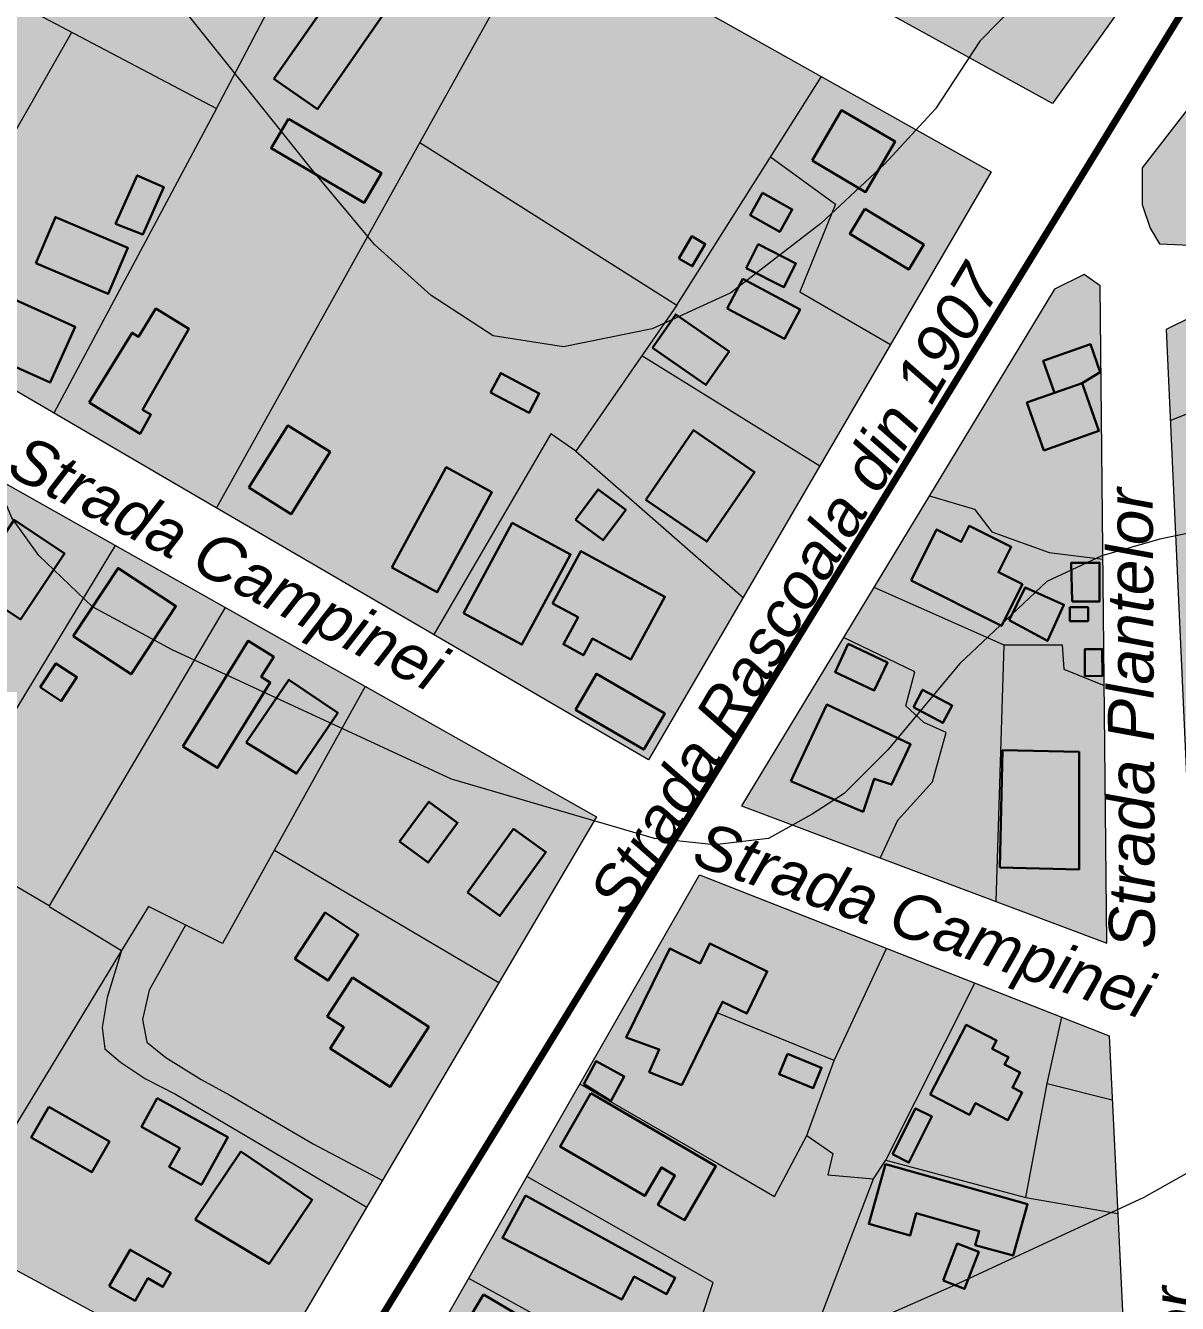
# Model space of a CAD drawing. Header units: metres. Extents: x 783184 to 1587399, y 282652 to 580595.
# Drawn here: x 787184.9 to 787354, y 290061.6 to 290249.2 of the extents above; entities that cross this region are included whole.
import ezdxf

# ---------------------------------------------------------------- set-up
doc = ezdxf.new("R2010")
doc.units = ezdxf.units.M
doc.header["$LTSCALE"] = 0.5
for name, color, linetype in [('cladiri', 18, 'CONTINUOUS'), ('curbe  de nivelI', 7, 'CONTINUOUS'), ('denumire strazi', 3, 'CONTINUOUS'), ('drumuri extravilan', 7, 'CONTINUOUS'), ('locuinte si functiuni complementare', 51, 'CONTINUOUS'), ('strazi', 7, 'CONTINUOUS')]:
    doc.layers.add(name, color=color, linetype=linetype)
doc.layers.add('Limite proprietati', color=7, linetype='CONTINUOUS', lineweight=5)
doc.styles.add('ARIAL_ITALIC', font='ariali.ttf')

msp = doc.modelspace()

# ---------------------------------------------------------------- hatches: boundary and pattern name
at = {"layer": 'cladiri', "lineweight": 30}
h = msp.add_hatch(color=0, dxfattribs=at)
h.paths.add_polyline_path([(787155.20158, 290293.78458), (787151.79553, 290293.78458), (787151.67808, 290286.86173), (787155.20158, 290286.86173)])
h.paths.add_polyline_path([(787177.74135, 290310.30025), (787162.48546, 290316.20846), (787160.05215, 290309.92528), (787168.26239, 290306.74567), (787165.15879, 290298.7317), (787172.20444, 290296.0031)])
h.paths.add_polyline_path([(787150.27958, 290268.97413), (787147.97528, 290264.31986), (787157.92553, 290259.39355), (787160.22983, 290264.04782)])
h.paths.add_polyline_path([(787176.65007, 290234.59876), (787166.26193, 290239.15498), (787162.94295, 290231.58775), (787173.33109, 290227.03152)])
h.paths.add_polyline_path([(787167.37426, 290245.67139), (787166.59981, 290243.58433), (787171.03375, 290241.93903), (787171.8082, 290244.02608)])
h.paths.add_polyline_path([(787197.94128, 290292.29747), (787194.70695, 290293.70037), (787196.63429, 290298.14376), (787190.70176, 290300.71702), (787184.54268, 290286.51756), (787193.70955, 290282.54139)])
h.paths.add_polyline_path([(787218.5232, 290286.66387), (787209.67707, 290290.76083), (787204.7814, 290280.19013), (787213.62753, 290276.09317)])
h.paths.add_polyline_path([(787201.19182, 290275.32649), (787197.1092, 290277.02399), (787192.67456, 290266.35832), (787196.75717, 290264.66083)])
h.paths.add_polyline_path([(787249.86101, 290268.46616), (787241.14139, 290272.82174), (787234.44149, 290259.40891), (787243.16111, 290255.05334)])
h.paths.add_polyline_path([(787237.37457, 290250.73078), (787230.99624, 290255.18058), (787221.37411, 290241.38823), (787227.75244, 290236.93843)])
h.paths.add_polyline_path([(787192.18268, 290204.9863), (787181.24482, 290209.88956), (787180.39227, 290207.98776), (787178.77671, 290208.71199), (787175.95517, 290202.41788), (787188.50859, 290196.79039)])
h.paths.add_polyline_path([(787199.90588, 290216.57947), (787189.28378, 290221.08146), (787186.41635, 290214.31597), (787197.03846, 290209.81399)])
h.paths.add_polyline_path([(787205.21208, 290225.44724), (787201.29457, 290227.19005), (787198.13255, 290220.0824), (787202.13974, 290218.54117)])
h.paths.add_polyline_path([(787208.88395, 290204.64999), (787204.0474, 290207.63713), (787201.50248, 290203.51658), (787200.56967, 290204.0927), (787194.26304, 290193.88148), (787201.71074, 290189.28166), (787203.32049, 290192.09134), (787202.09199, 290192.79518)])
h.paths.add_polyline_path([(787229.60443, 290186.59279), (787223.4081, 290190.46925), (787217.70796, 290181.35786), (787223.90429, 290177.4814)])
h.paths.add_polyline_path([(787223.49376, 290235.52204), (787220.94858, 290231.17145), (787234.61703, 290223.17513), (787237.16222, 290227.52573)])
h.paths.add_polyline_path([(787253.36288, 290180.71147), (787246.66764, 290184.35628), (787238.66315, 290169.65261), (787245.35839, 290166.00781)])
h.paths.add_polyline_path([(787264.91855, 290171.55566), (787256.35843, 290176.17458), (787249.21239, 290162.93101), (787257.7725, 290158.31209)])
h.paths.add_polyline_path([(787278.77887, 290165.34776), (787266.42422, 290172.03242), (787262.28159, 290164.37596), (787266.03172, 290162.3469), (787263.879, 290158.36821), (787266.82368, 290156.77495), (787268.13881, 290159.20559), (787273.79865, 290156.14326)])
h.paths.add_polyline_path([(787268.73062, 290154.05169), (787265.64036, 290148.76739), (787275.66752, 290142.90351), (787278.75778, 290148.18782)])
h.paths.add_polyline_path([(787254.6775, 290198.17163), (787253.1749, 290195.3261), (787258.83563, 290192.3369), (787260.33824, 290195.18243)])
h.paths.add_polyline_path([(787273.03346, 290178.09148), (787268.98867, 290181.11085), (787265.66319, 290176.656), (787269.70799, 290173.63663)])
h.paths.add_polyline_path([(787291.94292, 290183.655), (787282.98692, 290189.8022), (787275.969, 290179.57762), (787284.92501, 290173.43042)])
h.paths.add_polyline_path([(787288.19746, 290201.33254), (787280.37747, 290206.7918), (787276.95547, 290201.89004), (787284.77546, 290196.43077)])
h.paths.add_polyline_path([(787284.71537, 290217.10181), (787282.74919, 290218.25699), (787280.83932, 290215.0063), (787282.8055, 290213.85111)])
h.paths.add_polyline_path([(787298.63315, 290207.52904), (787290.2291, 290211.99782), (787287.92122, 290207.6576), (787296.32528, 290203.18881)])
h.paths.add_polyline_path([(787298.0191, 290214.27986), (787292.49178, 290217.08086), (787290.72778, 290213.59988), (787296.2551, 290210.79888)])
h.paths.add_polyline_path([(787297.48627, 290222.19827), (787293.13096, 290224.64382), (787291.28854, 290221.36264), (787295.64385, 290218.91709)])
h.paths.add_polyline_path([(787312.58733, 290232.15065), (787304.72548, 290236.75486), (787300.39429, 290229.35919), (787308.25614, 290224.75499)])
h.paths.add_polyline_path([(787308.13037, 290222.28856), (787305.92278, 290218.63245), (787314.57801, 290213.40635), (787316.7856, 290217.06247)])
h = msp.add_hatch(color=256, dxfattribs=at)
h.paths.add_polyline_path([(787342.69499, 290198.31033), (787341.25563, 290202.40917), (787334.33709, 290199.97963), (787335.98771, 290195.2792), (787340.04649, 290196.7045)])
h.paths.add_polyline_path([(787340.04649, 290196.7045), (787331.92894, 290193.85391), (787334.3951, 290186.83108), (787342.51265, 290189.68167)])
h.paths.add_polyline_path([(787331.26276, 290167.18792), (787327.7398, 290168.94817), (787329.60311, 290172.6774), (787323.4467, 290175.75346), (787322.28533, 290173.42909), (787318.67689, 290175.23205), (787314.92472, 290167.72247), (787328.21254, 290161.0832)])
h.paths.add_polyline_path([(787337.35642, 290164.17545), (787331.70122, 290166.70637), (787329.30727, 290161.8872), (787334.97774, 290158.86043)])
h.paths.add_polyline_path([(787342.60797, 290170.3328), (787338.43437, 290170.3328), (787338.59125, 290164.6569), (787342.60797, 290164.6569)])
h.paths.add_polyline_path([(787340.91344, 290163.81022), (787338.24608, 290163.81022), (787338.24608, 290161.77191), (787340.91344, 290161.77191)])
h.paths.add_polyline_path([(787343.00376, 290157.66984), (787340.44824, 290157.66984), (787340.44824, 290153.70375), (787343.04225, 290153.72908)])
h.paths.add_polyline_path([(787339.59388, 290142.56505), (787328.34726, 290142.82082), (787327.9551, 290125.57684), (787339.59388, 290125.31215)])
h.paths.add_polyline_path([(787320.96985, 290149.36501), (787316.61493, 290151.69418), (787315.25782, 290149.15675), (787319.61273, 290146.82758)])
h.paths.add_polyline_path([(787302.56027, 290149.50624), (787297.25139, 290138.29432), (787307.8789, 290133.7885), (787309.51105, 290138.62247), (787312.05638, 290137.76305), (787314.8593, 290143.6826)])
h.paths.add_polyline_path([(787311.4549, 290155.71521), (787305.68928, 290158.41218), (787303.7623, 290154.29266), (787309.52793, 290151.59569)])
h = msp.add_hatch(color=0, dxfattribs=at)
h.paths.add_polyline_path([(787091.61991, 290123.62216), (787094.62413, 290130.31987), (787082.92703, 290135.56655), (787079.92281, 290128.86883)])
h.paths.add_polyline_path([(787102.31333, 290132.3705), (787096.35143, 290123.1049), (787103.93063, 290118.22809), (787105.65826, 290120.91305), (787109.27085, 290118.58855), (787113.50513, 290125.16919)])
h.paths.add_polyline_path([(787110.40192, 290133.9915), (787109.24855, 290132.33377), (787115.22328, 290128.17681), (787119.19587, 290133.88655), (787108.57316, 290141.27738), (787105.75394, 290137.22537)])
h.paths.add_polyline_path([(787129.13905, 290143.39947), (787136.35433, 290138.3014), (787141.05621, 290144.95596), (787133.84093, 290150.05403)])
h.paths.add_polyline_path([(787122.72736, 290104.30601), (787130.96748, 290099.84758), (787139.88543, 290116.32983), (787136.97751, 290117.9032), (787140.07602, 290123.62989), (787134.74382, 290126.51495)])
h.paths.add_polyline_path([(787139.11226, 290092.78111), (787145.38128, 290089.097), (787150.36054, 290097.5699), (787144.09152, 290101.25401)])
h.paths.add_polyline_path([(787162.31665, 290107.83366), (787159.77759, 290103.01412), (787163.94076, 290100.82085), (787166.47982, 290105.6404)])
h.paths.add_polyline_path([(787158.46608, 290121.34373), (787161.57216, 290126.81108), (787157.66454, 290129.03106), (787154.55845, 290123.56371)])
h.paths.add_polyline_path([(787174.91887, 290129.64244), (787178.34145, 290127.26333), (787181.79738, 290132.23503), (787178.37479, 290134.61413)])
h.paths.add_polyline_path([(787188.30571, 290090.45636), (787185.74251, 290085.9751), (787194.64044, 290080.88564), (787197.20364, 290085.36689)])
h.paths.add_polyline_path([(787197.1911, 290064.12621), (787200.97209, 290061.97817), (787202.85758, 290065.29701), (787205.06985, 290064.04018), (787206.23224, 290066.08622), (787200.23897, 290069.49109)])
h.paths.add_polyline_path([(787226.99502, 290076.8387), (787216.51649, 290083.89841), (787209.81416, 290073.95033), (787220.65743, 290067.43198)])
h.paths.add_polyline_path([(787201.90529, 290087.53275), (787207.54109, 290084.4048), (787206.0078, 290081.64219), (787210.71273, 290079.03088), (787214.59106, 290086.01867), (787204.25033, 290091.75793)])
h.paths.add_polyline_path([(787231.62984, 290102.14321), (787229.6327, 290099.03829), (787238.41921, 290093.38668), (787244.10743, 290102.23012), (787232.89362, 290109.44301), (787229.20253, 290103.70449)])
h.paths.add_polyline_path([(787224.44083, 290112.17633), (787229.33056, 290108.98924), (787233.76181, 290115.78779), (787228.87208, 290118.97488)])
h.paths.add_polyline_path([(787249.81259, 290121.91151), (787254.54521, 290118.49451), (787261.30421, 290127.85591), (787256.57159, 290131.2729)])
h.paths.add_polyline_path([(787239.82765, 290129.43132), (787244.0325, 290126.33001), (787248.3337, 290132.1617), (787244.12885, 290135.26301)])
h.paths.add_polyline_path([(787224.70017, 290139.38345), (787230.75407, 290148.28749), (787223.57111, 290153.17122), (787217.30842, 290143.9601)])
h.paths.add_polyline_path([(787207.9847, 290143.36197), (787213.06688, 290140.21721), (787220.8255, 290152.75574), (787219.50674, 290153.57177), (787221.34127, 290156.53651), (787217.57785, 290158.86524)])
h.paths.add_polyline_path([(787206.97963, 290163.96918), (787198.49056, 290169.54553), (787191.91552, 290159.53611), (787200.40459, 290153.95976)])
h.paths.add_polyline_path([(787187.0482, 290152.0551), (787190.12722, 290150.03254), (787192.434, 290153.54424), (787189.35498, 290155.5668)])
h.paths.add_polyline_path([(787174.04546, 290156.18395), (787177.9018, 290163.76493), (787171.16055, 290167.1941), (787167.30422, 290159.61313)])
h.paths.add_polyline_path([(787190.62928, 290171.69972), (787183.22722, 290176.63923), (787176.75849, 290166.94555), (787184.16054, 290162.00605)])
h.paths.add_polyline_path([(787159.28315, 290172.87007), (787166.79584, 290181.75804), (787162.23583, 290185.61245), (787154.72315, 290176.72448)])
h = msp.add_hatch(color=256, dxfattribs=at)
h.paths.add_polyline_path([(787343.76366, 289986.54248), (787332.86897, 289986.79685), (787332.72151, 289980.48132), (787335.93564, 289980.48132), (787335.93564, 289977.32121), (787342.00106, 289977.32121), (787342.00106, 289981.41056), (787343.64384, 289981.41056)])
h.paths.add_polyline_path([(787342.7819, 289992.38987), (787335.3537, 289992.47983), (787335.30031, 289988.07111), (787342.72851, 289987.98115)])
h.paths.add_polyline_path([(787343.45682, 289998.38491), (787335.57845, 290002.11894), (787333.76997, 289998.30325), (787341.64834, 289994.56923)])
h.paths.add_polyline_path([(787315.97637, 290007.3246), (787312.42913, 290009.5699), (787314.40879, 290012.69747), (787315.65968, 290011.90568), (787317.05507, 290014.11018), (787315.03039, 290015.39174), (787319.26393, 290022.0801), (787314.6799, 290024.98166), (787307.61648, 290013.82249), (787308.72961, 290013.11791), (787300.25856, 289999.7349), (787308.05047, 289994.80285)])
h.paths.add_polyline_path([(787322.47158, 290008.76723), (787320.50843, 290010.05432), (787317.44273, 290005.37833), (787319.40587, 290004.09124)])
h.paths.add_polyline_path([(787319.33569, 290034.56765), (787316.44634, 290028.49372), (787320.12438, 290026.97284), (787319.23287, 290024.81686), (787327.68958, 290021.31998), (787328.44814, 290023.15445), (787335.27357, 290020.33212), (787337.97327, 290026.86095)])
h.paths.add_polyline_path([(787298.01556, 290015.51597), (787298.63348, 290016.49219), (787295.6574, 290018.37596), (787291.99319, 290012.58704), (787293.59245, 290011.57476), (787289.90077, 290005.74245), (787298.47857, 290000.31295), (787305.21654, 290010.95795)])
h.paths.add_polyline_path([(787294.36219, 290026.85268), (787293.16272, 290027.59597), (787294.17405, 290029.22799), (787290.93722, 290031.23378), (787290.34777, 290030.28255), (787284.19873, 290034.09296), (787272.2586, 290014.82466), (787276.80151, 290012.00952), (787283.35164, 290022.57976), (787285.37772, 290021.32425), (787287.4399, 290024.65207), (787291.45625, 290022.16323)])
h.paths.add_polyline_path([(787273.47097, 290020.52677), (787269.94339, 290022.11818), (787267.76379, 290017.28679), (787271.29136, 290015.69538)])
h.paths.add_polyline_path([(787275.51259, 290025.60683), (787272.16267, 290027.26641), (787270.18116, 290023.26665), (787273.73812, 290021.50451)])
h.paths.add_polyline_path([(787266.22563, 290020.3825), (787263.27415, 290022.0616), (787261.8194, 290019.50447), (787264.77088, 290017.82537)])
h.paths.add_polyline_path([(787265.74882, 290027.92433), (787263.30126, 290029.39389), (787259.09504, 290022.38841), (787261.5426, 290020.91885)])
h.paths.add_polyline_path([(787269.46688, 290033.12653), (787266.17518, 290034.32139), (787264.53194, 290029.79442), (787267.82364, 290028.59956)])
h.paths.add_polyline_path([(787278.38189, 290041.27859), (787266.3622, 290046.92445), (787262.65105, 290039.02364), (787274.67074, 290033.37778)])
h.paths.add_polyline_path([(787254.92684, 290029.95333), (787251.60273, 290031.93336), (787249.41198, 290028.25548), (787252.73609, 290026.27545)])
h.paths.add_polyline_path([(787259.8227, 290039.39019), (787242.08621, 290048.36559), (787236.49747, 290037.32155), (787243.22543, 290033.91693), (787246.50597, 290040.39967), (787252.2453, 290037.49534), (787251.12074, 290035.1734), (787256.20327, 290032.50255)])
h.paths.add_polyline_path([(787252.12244, 290062.91444), (787249.1789, 290057.92627), (787258.17713, 290052.61637), (787259.38355, 290054.6608), (787268.60153, 290049.22122), (787270.33864, 290052.16496)])
h.paths.add_polyline_path([(787280.62392, 290058.96849), (787274.49949, 290048.61135), (787286.38853, 290041.58107), (787292.51296, 290051.93821)])
h.paths.add_polyline_path([(787342.06631, 290050.98769), (787324.30101, 290054.39237), (787322.26609, 290043.77438), (787339.915, 290039.76237)])
h.paths.add_polyline_path([(787320.7176, 290054.60794), (787314.5574, 290058.06276), (787311.84385, 290053.2243), (787313.1502, 290052.49166), (787310.6002, 290047.94481), (787316.25461, 290045.24853)])
h.paths.add_polyline_path([(787321.51416, 290059.74106), (787316.30852, 290061.23383), (787315.17679, 290058.42924), (787320.47305, 290056.93648)])
h.paths.add_polyline_path([(787328.53052, 290058.97208), (787322.64581, 290060.01248), (787321.96241, 290056.14703), (787327.84712, 290055.10663)])
h.paths.add_polyline_path([(787258.32541, 290077.43011), (787254.91075, 290071.21731), (787272.43632, 290062.17737), (787274.28275, 290065.53686), (787278.99226, 290062.94843), (787280.31043, 290065.34677)])
h.paths.add_polyline_path([(787267.90455, 290092.49504), (787263.38175, 290084.65661), (787275.80982, 290077.38543), (787278.25654, 290081.56743), (787280.26084, 290080.39479), (787277.74851, 290076.10064), (787281.6423, 290073.82253), (787286.27778, 290081.7456)])
h.paths.add_polyline_path([(787324.85279, 290069.18054), (787321.69728, 290070.39099), (787319.61501, 290064.96278), (787322.77052, 290063.75232)])
h.paths.add_polyline_path([(787332.02988, 290076.16443), (787311.16826, 290082.03774), (787308.70166, 290073.27651), (787314.77642, 290071.56624), (787315.69637, 290074.83386), (787324.92763, 290072.23493), (787324.35003, 290070.18332), (787329.90563, 290068.61921)])
h.paths.add_polyline_path([(787330.93786, 290095.48365), (787328.66669, 290096.66212), (787329.23352, 290097.75453), (787326.84625, 290098.99324), (787327.47258, 290100.20033), (787323.03798, 290102.50136), (787317.73554, 290092.28236), (787323.49325, 290089.2948), (787324.37899, 290091.00181), (787329.1523, 290088.52503), (787331.23913, 290092.54682), (787329.80115, 290093.29296)])
h.paths.add_polyline_path([(787317.99154, 290089.02522), (787315.57648, 290090.24192), (787312.18117, 290083.50249), (787314.59623, 290082.28579)])
h.paths.add_polyline_path([(787301.78057, 290096.19904), (787296.77088, 290098.25193), (787295.55039, 290095.27355), (787300.56008, 290093.22067)])
h.paths.add_polyline_path([(787287.21778, 290105.89598), (787290.78575, 290104.15358), (787293.80581, 290110.33788), (787285.38309, 290114.45106), (787283.9522, 290111.52096), (787279.48539, 290113.7023), (787273.10223, 290100.63125), (787277.94776, 290098.89904), (787276.47905, 290095.57636), (787281.24571, 290093.66672)])
msp.add_hatch(color=256, dxfattribs=at).paths.add_polyline_path([(787272.80391, 290094.93771), (787268.67177, 290097.14686), (787266.8799, 290093.79524), (787270.86018, 290091.30203)])
at = {"layer": 'locuinte si functiuni complementare', "lineweight": 30}
h = msp.add_hatch(color=256, dxfattribs=at)
h.paths.add_polyline_path([(787314.65278, 290285.74512), (787297.21802, 290258.89963), (787335.68934, 290237.74417), (787351.28267, 290259.54452)])
h.paths.add_polyline_path([(787366.93006, 290281.42042), (787323.42607, 290300.65355), (787314.65278, 290285.74512), (787351.28267, 290259.54452)])
h.paths.add_polyline_path([(787314.65278, 290285.74512), (787323.42607, 290300.65355), (787293.55831, 290318.23008), (787267.57941, 290275.19797), (787297.21802, 290258.89963)])
h.paths.add_polyline_path([(787293.61702, 290318.32733), (787267.80241, 290333.77916), (787262.08736, 290324.2313), (787253.33608, 290329.46954), (787232.12553, 290294.69414), (787267.57941, 290275.19797)])
h.paths.add_polyline_path([(787253.33608, 290329.46954), (787257.26033, 290336.97887), (787244.76222, 290346.73217), (787238.44505, 290348.7978), (787214.13387, 290304.58779), (787232.12553, 290294.69414)])
h.paths.add_polyline_path([(787238.44505, 290348.7978), (787223.71965, 290356.51035), (787213.21987, 290364.22684), (787189.37662, 290318.20186), (787214.13387, 290304.58779)])
h.paths.add_polyline_path([(787213.21987, 290364.22684), (787195.18036, 290377.48442), (787172.29292, 290327.88148), (787177.47965, 290324.74403), (787189.37662, 290318.20186)])
h.paths.add_polyline_path([(787195.18036, 290377.48442), (787190.82608, 290380.68447), (787179.93034, 290388.07577), (787153.01272, 290339.54407), (787172.29292, 290327.88148)])
h.paths.add_polyline_path([(787179.93034, 290388.07577), (787169.0346, 290395.46708), (787168.66729, 290394.88489), (787138.21851, 290348.49308), (787153.01272, 290339.54407)])
h.paths.add_polyline_path([(787168.66729, 290394.88489), (787160.48252, 290400.23097), (787125.81223, 290356.96864), (787134.71316, 290350.61347), (787138.21851, 290348.49308)])
h.paths.add_polyline_path([(787160.48252, 290400.23097), (787142.93294, 290411.69389), (787116.2531, 290363.79377), (787125.81223, 290356.96864)])
h.paths.add_polyline_path([(787142.93294, 290411.69389), (787132.10223, 290418.76823), (787101.48496, 290378.6387), (787109.11145, 290368.89283), (787116.2531, 290363.79377)])
h.paths.add_polyline_path([(787132.10223, 290418.76823), (787129.273, 290422.71224), (787114.55085, 290425.3523), (787107.10703, 290413.93178), (787096.04523, 290421.1418), (787083.39938, 290401.7402), (787093.85848, 290388.38456), (787101.48496, 290378.6387)])
h.paths.add_polyline_path([(787114.55085, 290425.3523), (787085.26105, 290450.39487), (787063.83743, 290441.20774), (787061.10824, 290438.9623), (787060.51253, 290435.93993), (787063.46338, 290431.13317), (787078.66093, 290407.79091), (787083.39938, 290401.7402), (787096.04523, 290421.1418), (787107.10703, 290413.93178)])
h.paths.add_polyline_path([(787101.44083, 290457.33328), (787085.26105, 290450.39487), (787114.55085, 290425.3523), (787129.273, 290422.71224), (787135.4506, 290442.25568)])
h.paths.add_polyline_path([(787135.01794, 290468.68228), (787129.58727, 290469.89464), (787118.13023, 290464.49023), (787101.44083, 290457.33328), (787135.4506, 290442.25568), (787129.273, 290422.71224), (787132.10223, 290418.76823), (787142.93294, 290411.69389), (787163.35026, 290452.28829)])
h.paths.add_polyline_path([(787193.77634, 290434.68279), (787163.35026, 290452.28829), (787142.93294, 290411.69389), (787168.66729, 290394.88489)])
h.paths.add_polyline_path([(787216.28949, 290421.65597), (787193.77634, 290434.68279), (787169.0346, 290395.46708), (787190.82608, 290380.68447)])
h.paths.add_polyline_path([(787238.88492, 290408.58153), (787216.28949, 290421.65597), (787190.82608, 290380.68447), (787213.21987, 290364.22684)])
h.paths.add_polyline_path([(787252.21869, 290400.86619), (787238.88492, 290408.58153), (787213.21987, 290364.22684), (787223.71965, 290356.51035)])
h.paths.add_polyline_path([(787266.74387, 290392.46146), (787252.21869, 290400.86619), (787223.71965, 290356.51035), (787238.44505, 290348.7978), (787244.76222, 290346.73217)])
h.paths.add_polyline_path([(787281.72468, 290383.79308), (787266.74387, 290392.46146), (787244.76222, 290346.73217), (787257.26033, 290336.97887)])
h.paths.add_polyline_path([(787293.61943, 290376.9104), (787281.72468, 290383.79308), (787253.33608, 290329.46954), (787262.08736, 290324.2313)])
h.paths.add_polyline_path([(787319.82863, 290361.74492), (787293.61943, 290376.9104), (787267.80241, 290333.77916), (787293.61702, 290318.32733)])
h = msp.add_hatch(color=256, dxfattribs=at)
h.paths.add_polyline_path([(787373.78553, 290260.42095), (787348.86424, 290228.28432), (787348.86424, 290222.94821), (787350.0141, 290219.4648), (787351.41333, 290217.14253), (787356.98253, 290216.91201), (787394.14554, 290236.106)])
h.paths.add_polyline_path([(787398.95312, 290253.13013), (787387.64386, 290243.87063), (787394.14554, 290236.106), (787407.32042, 290242.91057)])
h.paths.add_polyline_path([(787428.11738, 290283.26557), (787408.78584, 290269.33321), (787424.40854, 290251.73626), (787440.95008, 290260.27965)])
h.paths.add_polyline_path([(787435.54921, 290294.17222), (787417.40847, 290316.67382), (787393.79285, 290286.22089), (787408.78584, 290269.33321), (787428.11738, 290283.26557), (787428.11738, 290286.47905)])
h.paths.add_polyline_path([(787435.54921, 290294.17222), (787428.11738, 290286.47905), (787428.11738, 290283.26557), (787440.95008, 290260.27965), (787449.41669, 290264.65249), (787442.80853, 290276.19051), (787446.11206, 290282.82499)])
h.paths.add_polyline_path([(787451.4984, 290293.6424), (787461.19886, 290302.75883), (787452.90211, 290311.5871), (787435.54921, 290294.17222), (787446.11206, 290282.82499)])
h.paths.add_polyline_path([(787461.19886, 290302.75883), (787451.4984, 290293.6424), (787442.80853, 290276.19051), (787449.41669, 290264.65249), (787481.45837, 290281.20141)])
h.paths.add_polyline_path([(787452.90211, 290311.5871), (787444.44774, 290320.5831), (787428.11845, 290303.38927), (787435.54921, 290294.17222)])
h.paths.add_polyline_path([(787444.44774, 290320.5831), (787431.29399, 290334.57954), (787417.40847, 290316.67382), (787428.11845, 290303.38927)])
for points in [[(787326.68441, 290227.72936), (787150.451, 290326.53696), (787143.52413, 290326.53696), (787140.49016, 290317.69183), (787136.88819, 290305.2523), (787138.27357, 290286.17039), (787141.61232, 290269.48759), (787146.58581, 290252.6255), (787157.37787, 290230.78588), (787164.56796, 290215.29837), (787172.68568, 290201.84339), (787210.55571, 290179.77385), (787276.38148, 290141.41252)], [(787509.47063, 290243.43886), (787502.47449, 290263.77582), (787495.58918, 290272.37336), (787489.70135, 290272.37336), (787352.36924, 290204.57493), (787356.40068, 290116.51638), (787359.12986, 290113.38302), (787376.01757, 290118.62521), (787541.0433, 290168.51993)], [(787342.71318, 290210.96118), (787340.31649, 290212.63459), (787336.00797, 290210.48307), (787290.01072, 290134.64403), (787343.65524, 290114.51001)], [(787168.55784, 290189.49723), (787156.83758, 290193.15994), (787142.67906, 290192.42569), (787123.04393, 290187.46556), (787086.50215, 290178.0054), (787057.92188, 290168.73338), (787038.38811, 290159.94801), (787034.28489, 290157.62533), (787033.19822, 290150.68468), (787038.1526, 290145.05815), (787218.4313, 290047.60805), (787268.73422, 290133.01989)], [(787344.00158, 290100.90934), (787283.84202, 290124.50243), (787234.27539, 290037.88827), (787234.5709, 290034.57088), (787350.44357, 289968.65076)]]:
    msp.add_hatch(color=256, dxfattribs=at).paths.add_polyline_path(points)

# ---------------------------------------------------------------- linework, layer by layer
at = {"layer": 'cladiri', "color": 0, "lineweight": 30}
for points in [[(787221.37411, 290241.38823), (787230.99624, 290255.18058), (787237.37457, 290250.73078), (787227.75244, 290236.93843), (787221.37411, 290241.38823)], [(787300.39429, 290229.35919), (787308.25614, 290224.75499), (787312.58733, 290232.15065), (787304.72548, 290236.75486), (787300.39429, 290229.35919)], [(787223.49376, 290235.52204), (787237.16222, 290227.52573), (787234.61703, 290223.17513), (787220.94858, 290231.17145), (787223.49376, 290235.52204)], [(787198.13255, 290220.0824), (787201.29457, 290227.19005), (787205.21208, 290225.44724), (787202.13974, 290218.54117), (787198.13255, 290220.0824)], [(787293.13096, 290224.64382), (787291.28854, 290221.36264), (787295.64385, 290218.91709), (787297.48627, 290222.19827), (787293.13096, 290224.64382)], [(787186.41635, 290214.31597), (787197.03846, 290209.81399), (787199.90588, 290216.57947), (787189.28378, 290221.08146), (787186.41635, 290214.31597)], [(787308.13037, 290222.28856), (787316.7856, 290217.06247), (787314.57801, 290213.40635), (787305.92278, 290218.63245), (787308.13037, 290222.28856)], [(787280.83932, 290215.0063), (787282.74919, 290218.25699), (787284.71537, 290217.10181), (787282.8055, 290213.85111), (787280.83932, 290215.0063)], [(787290.72778, 290213.59988), (787296.2551, 290210.79888), (787298.0191, 290214.27986), (787292.49178, 290217.08086), (787290.72778, 290213.59988)], [(787287.92122, 290207.6576), (787296.32528, 290203.18881), (787298.63315, 290207.52904), (787290.2291, 290211.99782), (787287.92122, 290207.6576)], [(787175.95517, 290202.41788), (787188.50859, 290196.79039), (787192.18268, 290204.9863), (787181.24482, 290209.88956), (787180.39227, 290207.98776), (787178.77671, 290208.71199), (787175.95517, 290202.41788)], [(787194.26304, 290193.88148), (787200.56967, 290204.0927), (787201.50248, 290203.51658), (787204.0474, 290207.63713), (787208.88395, 290204.64999), (787202.09199, 290192.79518), (787203.32049, 290192.09134), (787201.71074, 290189.28166), (787194.26304, 290193.88148)], [(787276.95547, 290201.89004), (787284.77546, 290196.43077), (787288.19746, 290201.33254), (787280.37747, 290206.7918), (787276.95547, 290201.89004)], [(787253.1749, 290195.3261), (787258.83563, 290192.3369), (787260.33824, 290195.18243), (787254.6775, 290198.17163), (787253.1749, 290195.3261)], [(787217.70796, 290181.35786), (787223.4081, 290190.46925), (787229.60443, 290186.59279), (787223.90429, 290177.4814), (787217.70796, 290181.35786)], [(787275.969, 290179.57762), (787282.98692, 290189.8022), (787291.94292, 290183.655), (787284.92501, 290173.43042), (787275.969, 290179.57762)], [(787238.66315, 290169.65261), (787246.66764, 290184.35628), (787253.36288, 290180.71147), (787245.35839, 290166.00781), (787238.66315, 290169.65261)], [(787265.66319, 290176.656), (787268.98867, 290181.11085), (787273.03346, 290178.09148), (787269.70799, 290173.63663), (787265.66319, 290176.656)], [(787176.75849, 290166.94555), (787183.22722, 290176.63923), (787190.62928, 290171.69972), (787184.16054, 290162.00605), (787176.75849, 290166.94555)], [(787249.21239, 290162.93101), (787256.35843, 290176.17458), (787264.91855, 290171.55566), (787257.7725, 290158.31209), (787249.21239, 290162.93101)], [(787262.28159, 290164.37596), (787266.42422, 290172.03242), (787278.77887, 290165.34776), (787273.79865, 290156.14326), (787268.13881, 290159.20559), (787266.82368, 290156.77495), (787263.879, 290158.36821), (787266.03172, 290162.3469), (787262.28159, 290164.37596)], [(787191.91552, 290159.53611), (787198.49056, 290169.54553), (787206.97963, 290163.96918), (787200.40459, 290153.95976), (787191.91552, 290159.53611)], [(787207.9847, 290143.36197), (787217.57785, 290158.86524), (787221.34127, 290156.53651), (787219.50674, 290153.57177), (787220.8255, 290152.75574), (787213.06688, 290140.21721), (787207.9847, 290143.36197)], [(787187.0482, 290152.0551), (787189.35498, 290155.5668), (787192.434, 290153.54424), (787190.12722, 290150.03254), (787187.0482, 290152.0551)], [(787265.64036, 290148.76739), (787275.66752, 290142.90351), (787278.75778, 290148.18782), (787268.73062, 290154.05169), (787265.64036, 290148.76739)], [(787217.30842, 290143.9601), (787223.57111, 290153.17122), (787230.75407, 290148.28749), (787224.70017, 290139.38345), (787217.30842, 290143.9601)], [(787239.82765, 290129.43132), (787244.12885, 290135.26301), (787248.3337, 290132.1617), (787244.0325, 290126.33001), (787239.82765, 290129.43132)], [(787249.81259, 290121.91151), (787256.57159, 290131.2729), (787261.30421, 290127.85591), (787254.54521, 290118.49451), (787249.81259, 290121.91151)], [(787224.44083, 290112.17633), (787228.87208, 290118.97488), (787233.76181, 290115.78779), (787229.33056, 290108.98924), (787224.44083, 290112.17633)], [(787232.89362, 290109.44301), (787244.10743, 290102.23012), (787238.41921, 290093.38668), (787229.6327, 290099.03829), (787231.62984, 290102.14321), (787229.20253, 290103.70449), (787232.89362, 290109.44301)], [(787204.25033, 290091.75793), (787214.59106, 290086.01867), (787210.71273, 290079.03088), (787206.0078, 290081.64219), (787207.54109, 290084.4048), (787201.90529, 290087.53275), (787204.25033, 290091.75793)], [(787188.30571, 290090.45636), (787185.74251, 290085.9751), (787194.64044, 290080.88564), (787197.20364, 290085.36689), (787188.30571, 290090.45636)], [(787209.81416, 290073.95033), (787216.51649, 290083.89841), (787226.99502, 290076.8387), (787220.65743, 290067.43198), (787209.81416, 290073.95033)], [(787197.1911, 290064.12621), (787200.23897, 290069.49109), (787206.23224, 290066.08622), (787205.06985, 290064.04018), (787202.85758, 290065.29701), (787200.97209, 290061.97817), (787197.1911, 290064.12621)]]:
    msp.add_lwpolyline(points, dxfattribs=at)
at = {"layer": 'cladiri', "lineweight": 30}
for points in [[(787335.98771, 290195.2792), (787334.33709, 290199.97963), (787341.25563, 290202.40917), (787342.69499, 290198.31033), (787340.04649, 290196.7045)], [(787334.3951, 290186.83108), (787342.51265, 290189.68167), (787340.04649, 290196.7045), (787331.92894, 290193.85391), (787334.3951, 290186.83108)], [(787314.92472, 290167.72247), (787328.21254, 290161.0832), (787331.26276, 290167.18792), (787327.7398, 290168.94817), (787329.60311, 290172.6774), (787323.4467, 290175.75346), (787322.28533, 290173.42909), (787318.67689, 290175.23205), (787314.92472, 290167.72247)], [(787338.59125, 290164.6569), (787338.43437, 290170.3328), (787342.60797, 290170.3328), (787342.60797, 290164.6569), (787338.59125, 290164.6569)], [(787329.30727, 290161.8872), (787331.70122, 290166.70637), (787337.35642, 290164.17545), (787334.97774, 290158.86043), (787329.30727, 290161.8872)], [(787338.24608, 290163.81022), (787340.91344, 290163.81022), (787340.91344, 290161.77191), (787338.24608, 290161.77191), (787338.24608, 290163.81022)], [(787305.68928, 290158.41218), (787311.4549, 290155.71521), (787309.52793, 290151.59569), (787303.7623, 290154.29266), (787305.68928, 290158.41218)], [(787343.0425, 290153.70375), (787343.00376, 290157.66984), (787340.44824, 290157.66984), (787340.44824, 290153.70375), (787343.04225, 290153.72908)], [(787315.25782, 290149.15675), (787319.61273, 290146.82758), (787320.96985, 290149.36501), (787316.61493, 290151.69418), (787315.25782, 290149.15675)], [(787297.25139, 290138.29432), (787302.56027, 290149.50624), (787314.8593, 290143.6826), (787312.05638, 290137.76305), (787309.51105, 290138.62247), (787307.8789, 290133.7885), (787297.25139, 290138.29432)], [(787327.9551, 290125.57684), (787328.34726, 290142.82082), (787339.59388, 290142.56505), (787339.59388, 290125.31215), (787327.9551, 290125.57684)], [(787317.73554, 290092.28236), (787323.03798, 290102.50136), (787327.47258, 290100.20033), (787326.84625, 290098.99324), (787329.23352, 290097.75453), (787328.66669, 290096.66212), (787330.93786, 290095.48365), (787329.80115, 290093.29296), (787331.23913, 290092.54682), (787329.1523, 290088.52503), (787324.37899, 290091.00181), (787323.49325, 290089.2948), (787317.73554, 290092.28236)], [(787296.77088, 290098.25193), (787301.78057, 290096.19904), (787300.56008, 290093.22067), (787295.55039, 290095.27355), (787296.77088, 290098.25193)], [(787266.8799, 290093.79524), (787268.67177, 290097.14686), (787272.80391, 290094.93771), (787270.86018, 290091.30203), (787266.8799, 290093.79524)], [(787267.90455, 290092.49504), (787286.27778, 290081.7456), (787281.6423, 290073.82253), (787277.74851, 290076.10064), (787280.26084, 290080.39479), (787278.25654, 290081.56743), (787275.80982, 290077.38543), (787263.38175, 290084.65661), (787267.90455, 290092.49504)], [(787311.16826, 290082.03774), (787332.02988, 290076.16443), (787329.90563, 290068.61921), (787324.35003, 290070.18332), (787324.92763, 290072.23493), (787315.69637, 290074.83386), (787314.77642, 290071.56624), (787308.70166, 290073.27651), (787311.16826, 290082.03774)], [(787258.32541, 290077.43011), (787280.31043, 290065.34677), (787278.99226, 290062.94843), (787274.28275, 290065.53686), (787272.43632, 290062.17737), (787254.91075, 290071.21731), (787258.32541, 290077.43011)], [(787319.61501, 290064.96278), (787321.69728, 290070.39099), (787324.85279, 290069.18054), (787322.77052, 290063.75232), (787319.61501, 290064.96278)], [(787252.12244, 290062.91444), (787270.33864, 290052.16496), (787268.60153, 290049.22122), (787259.38355, 290054.6608), (787258.17713, 290052.61637), (787249.1789, 290057.92627), (787252.12244, 290062.91444)]]:
    msp.add_lwpolyline(points, dxfattribs=at)
for points in [[(787281.24571, 290093.66672), (787287.21778, 290105.89598), (787290.78575, 290104.15358), (787293.80581, 290110.33788), (787285.38309, 290114.45106), (787283.9522, 290111.52096), (787279.48539, 290113.7023), (787273.10223, 290100.63125), (787277.94776, 290098.89904), (787276.47905, 290095.57636), (787281.24571, 290093.66672)], [(787312.18117, 290083.50249), (787315.57648, 290090.24192), (787317.99154, 290089.02522), (787314.59623, 290082.28579), (787312.18117, 290083.50249)]]:
    msp.add_lwpolyline(points, close=True, dxfattribs=at)
at = {"layer": 'curbe  de nivelI', "color": 21, "lineweight": 5}
for points in [[(787361.40341, 290175.87383), (787351.42793, 290173.80455), (787342.9582, 290171.35904), (787334.86489, 290167.59669), (787322.06612, 290155.55717), (787311.49021, 290142.85893), (787305.09082, 290136.46294), (787300.38544, 290133.45306), (787293.98605, 290129.87884), (787286.08097, 290128.93823), (787277.23478, 290129.87884), (787247.44225, 290138.54371), (787206.41103, 290157.54356), (787194.71994, 290163.878), (787186.83671, 290171.38935), (787182.86252, 290176.93181), (787180.2747, 290183.02855), (787179.35044, 290191.98889), (787179.99774, 290210.60352), (787178.14927, 290221.13421), (787175.93113, 290230.83355), (787168.98955, 290245.37854), (787159.46992, 290266.71709)], [(787333.13945, 290255.22225), (787325.02571, 290246.91008), (787318.53474, 290236.97596), (787311.02948, 290228.86651), (787301.69867, 290220.14885), (787288.45615, 290209.94943), (787276.8941, 290204.67824), (787263.9121, 290202.04267), (787253.56705, 290203.66458), (787244.43907, 290209.54394), (787236.12251, 290217.04518), (787226.99453, 290227.99296), (787208.33292, 290251.30768)], [(787377.39943, 290093.0499), (787349.10718, 290077.14098), (787321.36499, 290064.2855), (787301.50341, 290055.55263), (787286.37127, 290048.99884), (787280.31847, 290046.10008), (787275.90493, 290041.94093), (787273.25684, 290039.04217), (787270.48263, 290035.51321), (787265.43858, 290027.19496), (787256.44834, 290016.82829), (787251.27817, 290012.54311), (787242.19896, 290010.52659), (787232.61531, 290012.03899), (787223.6621, 290014.93776), (787215.08727, 290019.60102), (787199.32469, 290031.57429), (787185.26765, 290041.81334), (787165.84816, 290053.28245)]]:
    msp.add_lwpolyline(points, dxfattribs=at)
at = {"layer": 'drumuri extravilan', "color": 30, "lineweight": 140}
msp.add_lwpolyline([(785520.95404, 289574.94165), (785762.76851, 289622.70724), (785978.72646, 289663.61211), (786005.79013, 289667.50226), (786057.38912, 289673.07698), (786108.36489, 289673.07698), (786198.63933, 289662.51823), (786432.34341, 289608.40375), (786569.96995, 289573.98309), (786762.41798, 289524.7635), (786838.57654, 289511.59727), (786874.05377, 289513.05983), (786914.02978, 289520.75505), (787035.66517, 289709.62948), (787221.00021, 290033.30275), (787365.64271, 290268.96432), (787686.81462, 290673.75185), (787709.16888, 290715.90292), (787721.92635, 290750.00594), (787908.66972, 291267.68261), (788122.99455, 291883.76464)], dxfattribs=at)
at = {"layer": 'Limite proprietati', "color": 0, "lineweight": 5}
for points in [[(787145.55248, 290272.54261), (787212.92836, 290237.03808), (787235.0857, 290279.0854)], [(787260.91737, 290264.60253), (787212.94695, 290178.3803)], [(787168.84987, 290208.20118), (787191.69153, 290248.22909)], [(787242.79746, 290232.03373), (787280.51848, 290208.14627), (787301.76678, 290241.69976)], [(787212.92836, 290237.03808), (787189.05566, 290192.30345)], [(787294.2978, 290229.90539), (787303.83695, 290222.95112), (787298.60663, 290210.10574), (787311.89937, 290202.35912)], [(787280.51848, 290208.14627), (787265.71115, 290186.73025), (787262.02805, 290189.27679), (787244.84472, 290159.79122)], [(787275.39659, 290200.73843), (787301.53295, 290184.57094)], [(787265.71115, 290186.73025), (787290.27311, 290165.24974)], [(787198.08279, 290172.85168), (787171.80409, 290129.66081), (787159.49522, 290137.14992), (787146.46028, 290146.16109)], [(787214.22444, 290163.75136), (787188.39013, 290119.96256), (787171.80409, 290129.66081), (787148.02328, 290085.66728)], [(787234.77023, 290152.16808), (787213.82458, 290114.42034), (787202.95712, 290119.88644), (787199.01301, 290113.40773), (787196.88726, 290106.53692), (787196.13169, 290102.11569), (787196.56342, 290098.98846), (787198.83016, 290097.04743), (787202.50011, 290094.56721), (787206.92567, 290092.30267), (787235.01204, 290075.76132)], [(787221.43065, 290128.1278), (787254.41292, 290108.70304)], [(787188.35201, 290119.89794), (787199.01301, 290113.40773), (787173.68158, 290071.79762)], [(787208.39085, 290117.15339), (787203.03984, 290107.61527), (787202.06835, 290103.30188), (787202.716, 290099.95898), (787205.52246, 290097.69443), (787210.70355, 290094.45937), (787214.91319, 290092.19483), (787220.41811, 290088.95977), (787227.13534, 290085.01229), (787237.29781, 290079.64244)]]:
    msp.add_lwpolyline(points, dxfattribs=at)
at = {"layer": 'Limite proprietati', "lineweight": 5}
for points in [[(787352.98054, 290191.22221), (787373.69917, 290199.50387), (787377.74127, 290202.78026), (787377.26552, 290207.93061), (787380.35788, 290209.99076), (787377.58908, 290217.02552)], [(787317.61434, 290180.15614), (787324.22985, 290178.20874), (787326.80713, 290174.87578), (787335.22125, 290171.84579), (787343.10488, 290170.85736)], [(787309.47881, 290166.74251), (787328.54932, 290158.26509), (787337.11502, 290158.26509), (787337.34239, 290154.70486), (787343.28611, 290152.30285)], [(787310.40884, 290126.98814), (787313.00511, 290132.56344), (787318.08387, 290138.16892), (787320.05477, 290145.44086), (787316.79527, 290146.88011), (787314.14522, 290149.34582), (787315.47344, 290154.33631), (787305.00596, 290159.36778)], [(787328.54932, 290158.26509), (787327.36114, 290120.62556)], [(787299.60768, 290086.25377), (787303.65407, 290097.27979), (787311.30313, 290113.73286)], [(787311.22586, 290082.63157), (787324.3015, 290108.63523)], [(787303.65407, 290097.27979), (787286.43222, 290104.28736)], [(787331.77103, 290077.1654), (787334.93213, 290093.91438), (787337.03997, 290103.63952)], [(787266.29435, 290093.83912), (787286.53683, 290082.13277), (787294.88713, 290077.30374), (787299.60768, 290086.25377), (787303.42335, 290083.60408), (787302.71191, 290080.46971), (787309.41506, 290079.91725), (787311.22586, 290082.63157), (787331.77103, 290077.1654), (787345.27263, 290074.81371)], [(787334.93213, 290093.91438), (787344.45974, 290091.50296)], [(787297.40384, 290051.81122), (787283.96176, 290058.92316), (787285.88198, 290064.67987), (787258.51889, 290080.25206)], [(787321.86689, 290040.39661), (787297.40384, 290051.81122), (787300.84009, 290057.46693), (787309.41506, 290079.91725)], [(787249.96211, 290065.29969), (787275.93492, 290051.03883)]]:
    msp.add_lwpolyline(points, dxfattribs=at)
at = {"layer": 'strazi', "color": 0, "lineweight": 20}
for points in [[(787393.77806, 290318.95542), (787335.68934, 290237.74417), (787177.47965, 290324.74403), (787134.71316, 290350.61347), (787109.11145, 290368.89283), (787093.85848, 290388.38456), (787078.66093, 290407.79091), (787063.46338, 290431.13317), (787060.51253, 290435.93993), (787061.10824, 290438.9623), (787063.83743, 290441.20774), (787118.13023, 290464.49023), (787129.58727, 290469.89464), (787135.01794, 290468.68228), (787393.77806, 290318.95542)], [(787431.29399, 290334.57954), (787348.86424, 290228.28432), (787348.86424, 290222.94821), (787350.0141, 290219.4648), (787351.41333, 290217.14253), (787356.98253, 290216.91201), (787481.45837, 290281.20141), (787431.29399, 290334.57954)], [(787326.68441, 290227.72936), (787276.38148, 290141.41252), (787210.55571, 290179.77385), (787172.68568, 290201.84339), (787164.56796, 290215.29837), (787157.37787, 290230.78588), (787146.58581, 290252.6255), (787141.61232, 290269.48759), (787138.27357, 290286.17039), (787136.88819, 290305.2523), (787140.49016, 290317.69183), (787143.52413, 290326.53696), (787150.451, 290326.53696), (787326.68441, 290227.72936)], [(787352.36924, 290204.57493), (787356.40068, 290116.51638), (787359.12986, 290113.38302), (787376.01757, 290118.62521), (787541.0433, 290168.51993), (787509.47063, 290243.43886), (787502.47449, 290263.77582), (787495.58918, 290272.37336), (787489.70135, 290272.37336), (787352.36924, 290204.57493)], [(787234.27539, 290037.88827), (787283.84202, 290124.50243), (787344.00158, 290100.90934), (787350.44357, 289968.65076), (787234.5709, 290034.57088), (787234.27539, 290037.88827)]]:
    msp.add_lwpolyline(points, dxfattribs=at)
msp.add_lwpolyline([(787290.01072, 290134.64403), (787343.65524, 290114.51001), (787342.71318, 290210.96118), (787340.31649, 290212.63459), (787336.00797, 290210.48307), (787290.01072, 290134.64403)], close=True, dxfattribs=at)
at = {"layer": 'strazi', "color": 0, "linetype": 'ByBlock', "lineweight": 20}
msp.add_lwpolyline([(787033.19822, 290150.68468), (787034.28489, 290157.62533), (787038.38811, 290159.94801), (787057.92188, 290168.73338), (787086.50215, 290178.0054), (787123.04393, 290187.46556), (787142.67906, 290192.42569), (787156.83758, 290193.15994), (787168.55784, 290189.49723), (787268.73422, 290133.01989), (787218.4313, 290047.60805), (787038.1526, 290145.05815)], close=True, dxfattribs=at)

# ---------------------------------------------------------------- texts
at = {"layer": 'denumire strazi', "color": 0, "lineweight": 30, "style": 'ARIAL_ITALIC'}
for s, rotation, p in [('Strada Rascoala din 1907', 59.2289067, (787273.10313, 290118.09849)), ('Strada Campinei', 332.7008415, (787181.86372, 290183.44151)), ('Strada Plantelor', 90.2736063, (787350.72293, 290113.67659)), ('Strada Campinei', 340.9739142, (787282.47473, 290126.16375)), ('Strada Plantelor', 90.2736063, (787357.33849, 289996.47365))]:
    msp.add_text(s, height=6.75, rotation=rotation, dxfattribs=at).set_placement(p)

doc.saveas('drawing.dxf')
